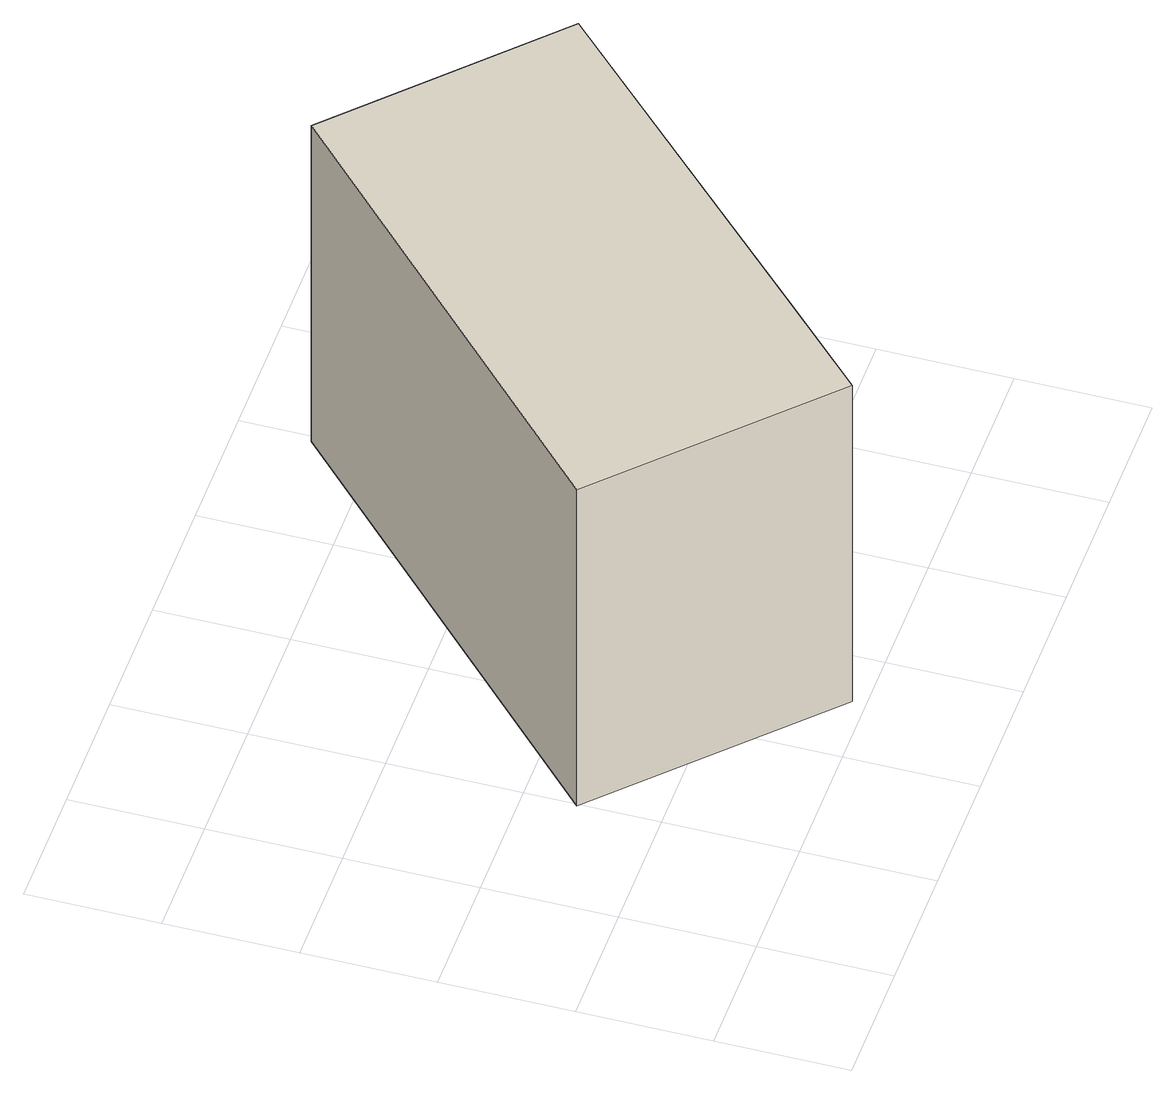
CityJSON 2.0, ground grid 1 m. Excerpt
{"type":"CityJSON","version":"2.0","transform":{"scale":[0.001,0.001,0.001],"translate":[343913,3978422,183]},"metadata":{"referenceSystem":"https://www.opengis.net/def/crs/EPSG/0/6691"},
"CityObjects":{
"building1":{"type":"Building","attributes":{"measuredHeight":3},"geometry":[{"type":"Solid","lod":"1","boundaries":[[[[0,1,2,3,4]],[[3,5,6,4]],[[2,7,5,3]],[[1,8,7,2]],[[0,9,8,1]],[[4,6,9,0]],[[5,7,8,9,6]]]]}]}
},
"vertices":[
[3955,4456,720],[5488,2999,720],[3261,794,720],[2561,104,720],[989,1611,720],[2561,104,3720],[989,1611,3720],[3261,794,3720],[5488,2999,3720],[3955,4456,3720]
]}
